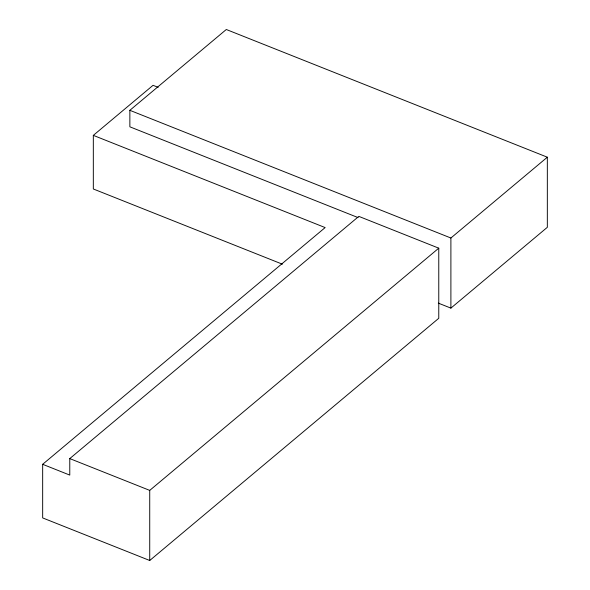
<?xml version="1.0" encoding="UTF-8"?>
<svg xmlns="http://www.w3.org/2000/svg" width="590" height="590" viewBox="0 0 590 590"><rect width="100%" height="100%" fill="white"/><g stroke="black" fill="none" stroke-linecap="round" stroke-linejoin="round"><path stroke-width="0.89" d="M282.381 264.18L93.323 188.977L93.323 135.368L153.053 85.314L158.157 87.342M358.108 217.607L129.859 126.813L129.859 110.315L226.302 29.5L547.336 157.198L547.336 227.305L450.893 308.12L438.304 303.12M42.664 464.3L69.775 475.09L69.775 458.592L358.823 216.375L438.768 248.176L438.768 318.283L149.727 560.5L42.664 517.917L42.664 464.3L325.149 227.578L93.323 135.368M149.727 560.5L149.727 490.393L438.768 248.176M450.893 308.12L450.893 238.013L547.336 157.198M129.859 110.315L450.893 238.013M69.775 458.592L149.727 490.393"/></g></svg>
